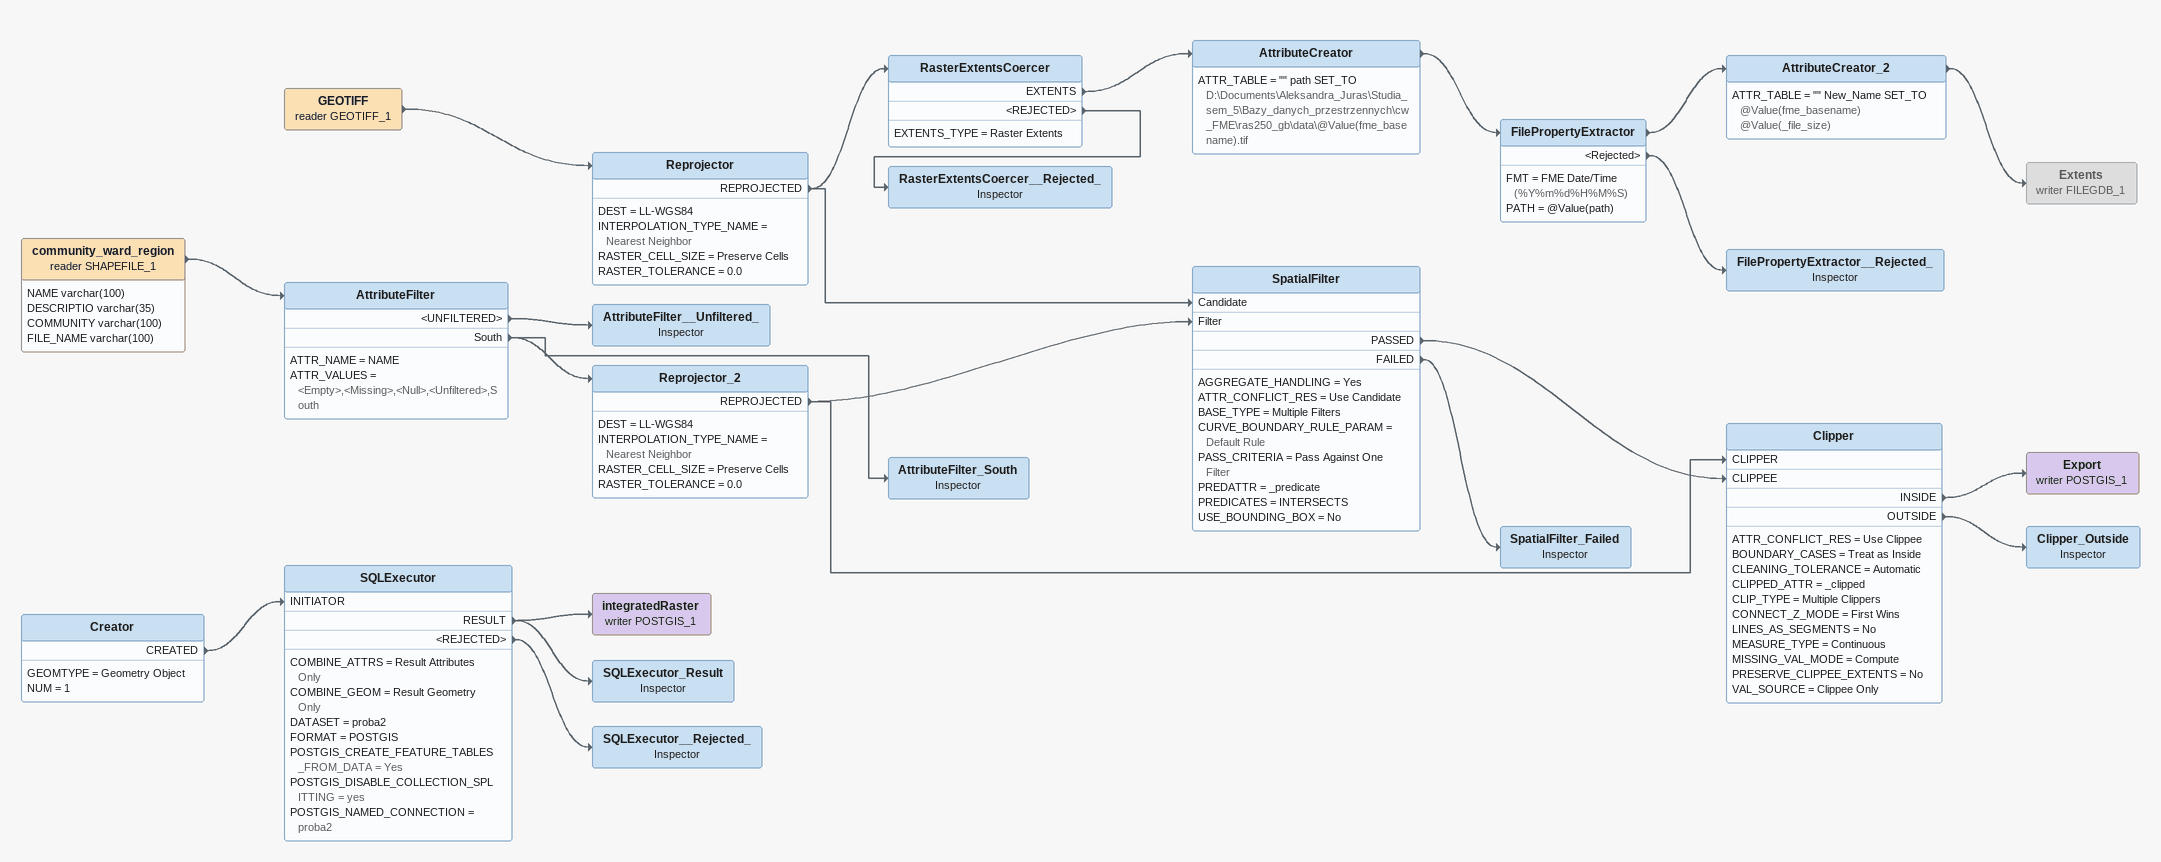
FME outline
community_ward_region (reader SHAPEFILE_1)
    attributes: NAME varchar(100), DESCRIPTIO varchar(35), COMMUNITY varchar(100), FILE_NAME varchar(100)
    -> AttributeFilter
AttributeFilter
    ATTR_NAME = NAME
    ATTR_VALUES = <Empty>,<Missing>,<Null>,<Unfiltered>,South
    <UNFILTERED> -> AttributeFilter__Unfiltered_
    South -> AttributeFilter_South
    South -> Reprojector_2
AttributeFilter__Unfiltered_: Inspector
Reprojector_2
    DEST = LL-WGS84
    INTERPOLATION_TYPE_NAME = Nearest Neighbor
    RASTER_CELL_SIZE = Preserve Cells
    RASTER_TOLERANCE = 0.0
    REPROJECTED -> SpatialFilter [Filter]
    REPROJECTED -> Clipper [CLIPPER]
AttributeFilter_South: Inspector
Creator
    GEOMTYPE = Geometry Object
    NUM = 1
    CREATED -> SQLExecutor [INITIATOR]
SQLExecutor
    COMBINE_ATTRS = Result Attributes Only
    COMBINE_GEOM = Result Geometry Only
    DATASET = proba2
    FORMAT = POSTGIS
    POSTGIS_CREATE_FEATURE_TABLES_FROM_DATA = Yes
    POSTGIS_DISABLE_COLLECTION_SPLITTING = yes
    POSTGIS_NAMED_CONNECTION = proba2
    RESULT -> integratedRaster (writer POSTGIS_1)
    RESULT -> SQLExecutor_Result
    <REJECTED> -> SQLExecutor__Rejected_
integratedRaster (writer POSTGIS_1)
SQLExecutor_Result: Inspector
SQLExecutor__Rejected_: Inspector
GEOTIFF (reader GEOTIFF_1)
    -> Reprojector
Reprojector
    DEST = LL-WGS84
    INTERPOLATION_TYPE_NAME = Nearest Neighbor
    RASTER_CELL_SIZE = Preserve Cells
    RASTER_TOLERANCE = 0.0
    REPROJECTED -> RasterExtentsCoercer
    REPROJECTED -> SpatialFilter [Candidate]
RasterExtentsCoercer
    EXTENTS_TYPE = Raster Extents
    EXTENTS -> AttributeCreator
    <REJECTED> -> RasterExtentsCoercer__Rejected_
AttributeCreator
    ATTR_TABLE = "" path SET_TO D:\Documents\Aleksandra_Juras\Studia_sem_5\Bazy_danych_przestrzennych\cw_FME\ras250_gb\data\@Value(fme_basename).tif
    -> FilePropertyExtractor
FilePropertyExtractor
    FMT = FME Date/Time (%Y%m%d%H%M%S)
    PATH = @Value(path)
    -> AttributeCreator_2
    <Rejected> -> FilePropertyExtractor__Rejected_
AttributeCreator_2
    ATTR_TABLE = "" New_Name SET_TO @Value(fme_basename)    @Value(_file_size)
    -> Extents (writer FILEGDB_1)
Extents (writer FILEGDB_1) [off]
FilePropertyExtractor__Rejected_: Inspector
RasterExtentsCoercer__Rejected_: Inspector
SpatialFilter
    AGGREGATE_HANDLING = Yes
    ATTR_CONFLICT_RES = Use Candidate
    BASE_TYPE = Multiple Filters
    CURVE_BOUNDARY_RULE_PARAM = Default Rule
    PASS_CRITERIA = Pass Against One Filter
    PREDATTR = _predicate
    PREDICATES = INTERSECTS
    USE_BOUNDING_BOX = No
    PASSED -> Clipper [CLIPPEE]
    FAILED -> SpatialFilter_Failed
Clipper
    ATTR_CONFLICT_RES = Use Clippee
    BOUNDARY_CASES = Treat as Inside
    CLEANING_TOLERANCE = Automatic
    CLIPPED_ATTR = _clipped
    CLIP_TYPE = Multiple Clippers
    CONNECT_Z_MODE = First Wins
    LINES_AS_SEGMENTS = No
    MEASURE_TYPE = Continuous
    MISSING_VAL_MODE = Compute
    PRESERVE_CLIPPEE_EXTENTS = No
    VAL_SOURCE = Clippee Only
    INSIDE -> Export (writer POSTGIS_1)
    OUTSIDE -> Clipper_Outside
Export (writer POSTGIS_1)
Clipper_Outside: Inspector
SpatialFilter_Failed: Inspector
